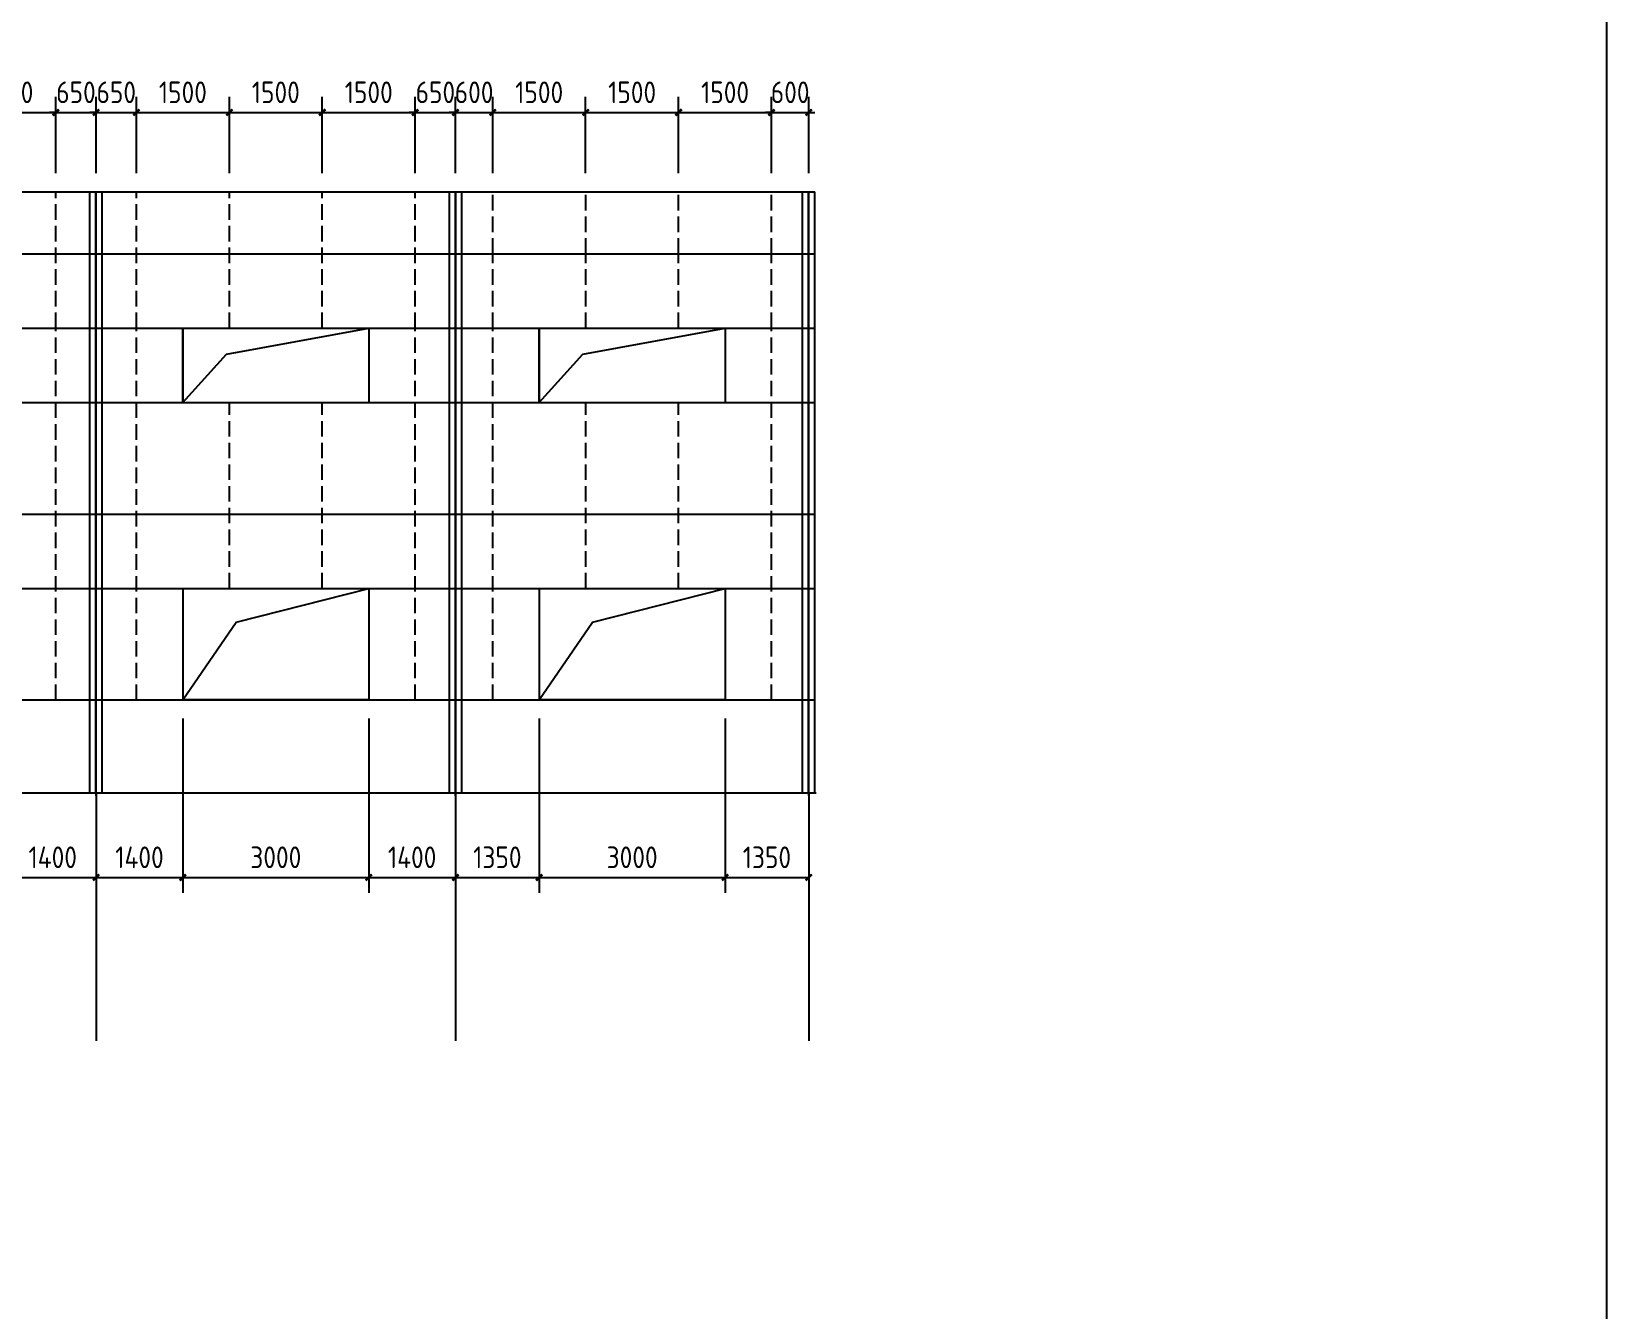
# Model space of a CAD drawing. Extents: x 102162 to 621267, y -39398 to 328893.
# Drawn here: x 507395 to 532812, y 138726 to 159349 of the extents above; entities that cross this region are included whole.
import ezdxf

# ---------------------------------------------------------------- set-up
doc = ezdxf.new("R2010")
doc.units = 0
doc.header["$LTSCALE"] = 1000
doc.header["$MEASUREMENT"] = 0
doc.linetypes.add('DASH', pattern=[0.35, 0.25, -0.1])
doc.layers.add('AXIS', color=3, linetype='Continuous')
doc.layers.add('DOTE', color=1, linetype='Continuous')
doc.styles.get("Standard").update_dxf_attribs({"font": 'gbenor.shx', "bigfont": 'gbcbig.shx'})
doc.dimstyles.get("Standard").update_dxf_attribs({"dimscale": 100, "dimtxt": 3.5, "dimasz": 1, "dimexe": 2.5, "dimexo": 3, "dimgap": 1.5, "dimtad": 1, "dimdec": 0, "dimzin": 0, "dimdsep": 46, "dimtxsty": 'Standard', "dimblk": 'ARCHTICK', "dimcen": 0.09, "dimadec": 0, "dimazin": 0, "dimtfac": 1, "dimtdec": 0, "dimtix": 1, "dimtmove": 2, "dimatfit": 3, "dimfxl": 1, "dimtolj": 1, "dimtzin": 0, "dimarcsym": 0})

# ---------------------------------------------------------------- blocks, each defined once
blk = doc.blocks.new('_ArchTick')
at = {"color": 0, "linetype": 'ByBlock', "const_width": 0.4}
blk.add_lwpolyline([(-0.5, -0.5), (0.5, 0.5)], dxfattribs=at)
blk = doc.blocks.new('*D5706')
at = {"color": 0, "lineweight": -2}
for p, q in [((507038, 148262), (507038, 145448)), ((508438, 146762), (508438, 145448)), ((507038, 145698), (508438, 145698))]:
    blk.add_line(p, q, dxfattribs=at)
at = {"layer": 'Defpoints', "color": 0}
for p in [(507038, 148562), (508438, 147062), (508438, 145698)]:
    blk.add_point(p, dxfattribs=at)
at = {"color": 0, "lineweight": -2, "xscale": 100, "yscale": 100, "zscale": 100, "rotation": 180}
blk.add_blockref('_ArchTick', (507038, 145698), dxfattribs=at)
at = {"color": 0, "lineweight": -2, "xscale": 100, "yscale": 100, "zscale": 100}
blk.add_blockref('_ArchTick', (508438, 145698), dxfattribs=at)
at = {"color": 0, "insert": (507738, 146023), "char_height": 350, "attachment_point": 5}
blk.add_mtext('\\A1;1400', dxfattribs=at)
blk = doc.blocks.new('*D5707')
at = {"color": 0, "lineweight": -2}
for p, q in [((509838, 148262), (509838, 145448)), ((508438, 146762), (508438, 145448)), ((508438, 145698), (509838, 145698))]:
    blk.add_line(p, q, dxfattribs=at)
at = {"layer": 'Defpoints', "color": 0}
for p in [(509838, 148562), (508438, 147062), (509838, 145698)]:
    blk.add_point(p, dxfattribs=at)
at = {"color": 0, "lineweight": -2, "xscale": 100, "yscale": 100, "zscale": 100, "rotation": 180}
blk.add_blockref('_ArchTick', (508438, 145698), dxfattribs=at)
at = {"color": 0, "lineweight": -2, "xscale": 100, "yscale": 100, "zscale": 100}
blk.add_blockref('_ArchTick', (509838, 145698), dxfattribs=at)
at = {"color": 0, "insert": (509138, 146023), "char_height": 350, "attachment_point": 5}
blk.add_mtext('\\A1;1400', dxfattribs=at)
blk = doc.blocks.new('*D5708')
at = {"color": 0, "lineweight": -2}
for p, q in [((509838, 148262), (509838, 145448)), ((512838, 148262), (512838, 145448)), ((509838, 145698), (512838, 145698))]:
    blk.add_line(p, q, dxfattribs=at)
at = {"layer": 'Defpoints', "color": 0}
for p in [(509838, 148562), (512838, 148562), (512838, 145698)]:
    blk.add_point(p, dxfattribs=at)
at = {"color": 0, "lineweight": -2, "xscale": 100, "yscale": 100, "zscale": 100, "rotation": 180}
blk.add_blockref('_ArchTick', (509838, 145698), dxfattribs=at)
at = {"color": 0, "lineweight": -2, "xscale": 100, "yscale": 100, "zscale": 100}
blk.add_blockref('_ArchTick', (512838, 145698), dxfattribs=at)
at = {"color": 0, "insert": (511338, 146023), "char_height": 350, "attachment_point": 5}
blk.add_mtext('\\A1;3000', dxfattribs=at)
blk = doc.blocks.new('*D5709')
at = {"color": 0, "lineweight": -2}
for p, q in [((512838, 148262), (512838, 145448)), ((514238, 146762), (514238, 145448)), ((512838, 145698), (514238, 145698))]:
    blk.add_line(p, q, dxfattribs=at)
at = {"layer": 'Defpoints', "color": 0}
for p in [(512838, 148562), (514238, 147062), (514238, 145698)]:
    blk.add_point(p, dxfattribs=at)
at = {"color": 0, "lineweight": -2, "xscale": 100, "yscale": 100, "zscale": 100, "rotation": 180}
blk.add_blockref('_ArchTick', (512838, 145698), dxfattribs=at)
at = {"color": 0, "lineweight": -2, "xscale": 100, "yscale": 100, "zscale": 100}
blk.add_blockref('_ArchTick', (514238, 145698), dxfattribs=at)
at = {"color": 0, "insert": (513538, 146023), "char_height": 350, "attachment_point": 5}
blk.add_mtext('\\A1;1400', dxfattribs=at)
blk = doc.blocks.new('*D5710')
at = {"color": 0, "lineweight": -2}
for p, q in [((515588, 148262), (515588, 145448)), ((514238, 146762), (514238, 145448)), ((514238, 145698), (515588, 145698))]:
    blk.add_line(p, q, dxfattribs=at)
at = {"layer": 'Defpoints', "color": 0}
for p in [(515588, 148562), (514238, 147062), (515588, 145698)]:
    blk.add_point(p, dxfattribs=at)
at = {"color": 0, "lineweight": -2, "xscale": 100, "yscale": 100, "zscale": 100, "rotation": 180}
blk.add_blockref('_ArchTick', (514238, 145698), dxfattribs=at)
at = {"color": 0, "lineweight": -2, "xscale": 100, "yscale": 100, "zscale": 100}
blk.add_blockref('_ArchTick', (515588, 145698), dxfattribs=at)
at = {"color": 0, "insert": (514913, 146023), "char_height": 350, "attachment_point": 5}
blk.add_mtext('\\A1;1350', dxfattribs=at)
blk = doc.blocks.new('*D5711')
at = {"color": 0, "lineweight": -2}
for p, q in [((515588, 148262), (515588, 145448)), ((518588, 148262), (518588, 145448)), ((515588, 145698), (518588, 145698))]:
    blk.add_line(p, q, dxfattribs=at)
at = {"layer": 'Defpoints', "color": 0}
for p in [(515588, 148562), (518588, 148562), (518588, 145698)]:
    blk.add_point(p, dxfattribs=at)
at = {"color": 0, "lineweight": -2, "xscale": 100, "yscale": 100, "zscale": 100, "rotation": 180}
blk.add_blockref('_ArchTick', (515588, 145698), dxfattribs=at)
at = {"color": 0, "lineweight": -2, "xscale": 100, "yscale": 100, "zscale": 100}
blk.add_blockref('_ArchTick', (518588, 145698), dxfattribs=at)
at = {"color": 0, "insert": (517088, 146023), "char_height": 350, "attachment_point": 5}
blk.add_mtext('\\A1;3000', dxfattribs=at)
blk = doc.blocks.new('*D5712')
at = {"color": 0, "lineweight": -2}
for p, q in [((518588, 148262), (518588, 145448)), ((519938, 146762), (519938, 145448)), ((518588, 145698), (519938, 145698))]:
    blk.add_line(p, q, dxfattribs=at)
at = {"layer": 'Defpoints', "color": 0}
for p in [(518588, 148562), (519938, 147062), (519938, 145698)]:
    blk.add_point(p, dxfattribs=at)
at = {"color": 0, "lineweight": -2, "xscale": 100, "yscale": 100, "zscale": 100, "rotation": 180}
blk.add_blockref('_ArchTick', (518588, 145698), dxfattribs=at)
at = {"color": 0, "lineweight": -2, "xscale": 100, "yscale": 100, "zscale": 100}
blk.add_blockref('_ArchTick', (519938, 145698), dxfattribs=at)
at = {"color": 0, "insert": (519263, 146023), "char_height": 350, "attachment_point": 5}
blk.add_mtext('\\A1;1350', dxfattribs=at)
blk = doc.blocks.new('*D5366')
at = {"color": 0, "lineweight": -2}
for p, q in [((506288, 157062), (506288, 158293)), ((507788, 157062), (507788, 158293)), ((506288, 158043), (507788, 158043))]:
    blk.add_line(p, q, dxfattribs=at)
at = {"layer": 'Defpoints', "color": 0}
for p in [(507788, 158043), (506288, 156762), (507788, 156762)]:
    blk.add_point(p, dxfattribs=at)
at = {"color": 0, "lineweight": -2, "xscale": 100, "yscale": 100, "zscale": 100, "rotation": 180}
blk.add_blockref('_ArchTick', (506288, 158043), dxfattribs=at)
at = {"color": 0, "lineweight": -2, "xscale": 100, "yscale": 100, "zscale": 100}
blk.add_blockref('_ArchTick', (507788, 158043), dxfattribs=at)
at = {"color": 0, "insert": (507038, 158368), "char_height": 350, "attachment_point": 5}
blk.add_mtext('\\A1;1500', dxfattribs=at)
blk = doc.blocks.new('*D5367')
at = {"color": 0, "lineweight": -2}
for p, q in [((507788, 157062), (507788, 158293)), ((508438, 157062), (508438, 158293)), ((507788, 158043), (507688, 158043)), ((507788, 158043), (508438, 158043)), ((508438, 158043), (508538, 158043))]:
    blk.add_line(p, q, dxfattribs=at)
at = {"layer": 'Defpoints', "color": 0}
for p in [(508438, 158043), (507788, 156762), (508438, 156762)]:
    blk.add_point(p, dxfattribs=at)
at = {"color": 0, "lineweight": -2, "xscale": 100, "yscale": 100, "zscale": 100}
blk.add_blockref('_ArchTick', (507788, 158043), dxfattribs=at)
at = {"color": 0, "lineweight": -2, "xscale": 100, "yscale": 100, "zscale": 100, "rotation": 180}
blk.add_blockref('_ArchTick', (508438, 158043), dxfattribs=at)
at = {"color": 0, "insert": (508113, 158368), "char_height": 350, "attachment_point": 5}
blk.add_mtext('\\A1;650', dxfattribs=at)
blk = doc.blocks.new('*D5368')
at = {"color": 0, "lineweight": -2}
for p, q in [((508438, 157062), (508438, 158293)), ((509088, 157062), (509088, 158293)), ((508438, 158043), (508338, 158043)), ((508438, 158043), (509088, 158043)), ((509088, 158043), (509188, 158043))]:
    blk.add_line(p, q, dxfattribs=at)
at = {"layer": 'Defpoints', "color": 0}
for p in [(509088, 158043), (508438, 156762), (509088, 156762)]:
    blk.add_point(p, dxfattribs=at)
at = {"color": 0, "lineweight": -2, "xscale": 100, "yscale": 100, "zscale": 100}
blk.add_blockref('_ArchTick', (508438, 158043), dxfattribs=at)
at = {"color": 0, "lineweight": -2, "xscale": 100, "yscale": 100, "zscale": 100, "rotation": 180}
blk.add_blockref('_ArchTick', (509088, 158043), dxfattribs=at)
at = {"color": 0, "insert": (508763, 158368), "char_height": 350, "attachment_point": 5}
blk.add_mtext('\\A1;650', dxfattribs=at)
blk = doc.blocks.new('*D5369')
at = {"color": 0, "lineweight": -2}
for p, q in [((509088, 157062), (509088, 158293)), ((510588, 157062), (510588, 158293)), ((509088, 158043), (510588, 158043))]:
    blk.add_line(p, q, dxfattribs=at)
at = {"layer": 'Defpoints', "color": 0}
for p in [(510588, 158043), (509088, 156762), (510588, 156762)]:
    blk.add_point(p, dxfattribs=at)
at = {"color": 0, "lineweight": -2, "xscale": 100, "yscale": 100, "zscale": 100, "rotation": 180}
blk.add_blockref('_ArchTick', (509088, 158043), dxfattribs=at)
at = {"color": 0, "lineweight": -2, "xscale": 100, "yscale": 100, "zscale": 100}
blk.add_blockref('_ArchTick', (510588, 158043), dxfattribs=at)
at = {"color": 0, "insert": (509838, 158368), "char_height": 350, "attachment_point": 5}
blk.add_mtext('\\A1;1500', dxfattribs=at)
blk = doc.blocks.new('*D5370')
at = {"color": 0, "lineweight": -2}
for p, q in [((510588, 157062), (510588, 158293)), ((512088, 157062), (512088, 158293)), ((510588, 158043), (512088, 158043))]:
    blk.add_line(p, q, dxfattribs=at)
at = {"layer": 'Defpoints', "color": 0}
for p in [(512088, 158043), (510588, 156762), (512088, 156762)]:
    blk.add_point(p, dxfattribs=at)
at = {"color": 0, "lineweight": -2, "xscale": 100, "yscale": 100, "zscale": 100, "rotation": 180}
blk.add_blockref('_ArchTick', (510588, 158043), dxfattribs=at)
at = {"color": 0, "lineweight": -2, "xscale": 100, "yscale": 100, "zscale": 100}
blk.add_blockref('_ArchTick', (512088, 158043), dxfattribs=at)
at = {"color": 0, "insert": (511338, 158368), "char_height": 350, "attachment_point": 5}
blk.add_mtext('\\A1;1500', dxfattribs=at)
blk = doc.blocks.new('*D5371')
at = {"color": 0, "lineweight": -2}
for p, q in [((512088, 157062), (512088, 158293)), ((513588, 157062), (513588, 158293)), ((512088, 158043), (513588, 158043))]:
    blk.add_line(p, q, dxfattribs=at)
at = {"layer": 'Defpoints', "color": 0}
for p in [(513588, 158043), (512088, 156762), (513588, 156762)]:
    blk.add_point(p, dxfattribs=at)
at = {"color": 0, "lineweight": -2, "xscale": 100, "yscale": 100, "zscale": 100, "rotation": 180}
blk.add_blockref('_ArchTick', (512088, 158043), dxfattribs=at)
at = {"color": 0, "lineweight": -2, "xscale": 100, "yscale": 100, "zscale": 100}
blk.add_blockref('_ArchTick', (513588, 158043), dxfattribs=at)
at = {"color": 0, "insert": (512838, 158368), "char_height": 350, "attachment_point": 5}
blk.add_mtext('\\A1;1500', dxfattribs=at)
blk = doc.blocks.new('*D5372')
at = {"color": 0, "lineweight": -2}
for p, q in [((513588, 157062), (513588, 158293)), ((514238, 157062), (514238, 158293)), ((513588, 158043), (513488, 158043)), ((513588, 158043), (514238, 158043)), ((514238, 158043), (514338, 158043))]:
    blk.add_line(p, q, dxfattribs=at)
at = {"layer": 'Defpoints', "color": 0}
for p in [(514238, 158043), (513588, 156762), (514238, 156762)]:
    blk.add_point(p, dxfattribs=at)
at = {"color": 0, "lineweight": -2, "xscale": 100, "yscale": 100, "zscale": 100}
blk.add_blockref('_ArchTick', (513588, 158043), dxfattribs=at)
at = {"color": 0, "lineweight": -2, "xscale": 100, "yscale": 100, "zscale": 100, "rotation": 180}
blk.add_blockref('_ArchTick', (514238, 158043), dxfattribs=at)
at = {"color": 0, "insert": (513913, 158368), "char_height": 350, "attachment_point": 5}
blk.add_mtext('\\A1;650', dxfattribs=at)
blk = doc.blocks.new('*D5373')
at = {"color": 0, "lineweight": -2}
for p, q in [((514238, 157062), (514238, 158293)), ((514838, 157062), (514838, 158293)), ((514238, 158043), (514138, 158043)), ((514238, 158043), (514838, 158043)), ((514838, 158043), (514938, 158043))]:
    blk.add_line(p, q, dxfattribs=at)
at = {"layer": 'Defpoints', "color": 0}
for p in [(514838, 158043), (514238, 156762), (514838, 156762)]:
    blk.add_point(p, dxfattribs=at)
at = {"color": 0, "lineweight": -2, "xscale": 100, "yscale": 100, "zscale": 100}
blk.add_blockref('_ArchTick', (514238, 158043), dxfattribs=at)
at = {"color": 0, "lineweight": -2, "xscale": 100, "yscale": 100, "zscale": 100, "rotation": 180}
blk.add_blockref('_ArchTick', (514838, 158043), dxfattribs=at)
at = {"color": 0, "insert": (514538, 158368), "char_height": 350, "attachment_point": 5}
blk.add_mtext('\\A1;600', dxfattribs=at)
blk = doc.blocks.new('*D5374')
at = {"color": 0, "lineweight": -2}
for p, q in [((514838, 157062), (514838, 158293)), ((516338, 157062), (516338, 158293)), ((514838, 158043), (516338, 158043))]:
    blk.add_line(p, q, dxfattribs=at)
at = {"layer": 'Defpoints', "color": 0}
for p in [(516338, 158043), (514838, 156762), (516338, 156762)]:
    blk.add_point(p, dxfattribs=at)
at = {"color": 0, "lineweight": -2, "xscale": 100, "yscale": 100, "zscale": 100, "rotation": 180}
blk.add_blockref('_ArchTick', (514838, 158043), dxfattribs=at)
at = {"color": 0, "lineweight": -2, "xscale": 100, "yscale": 100, "zscale": 100}
blk.add_blockref('_ArchTick', (516338, 158043), dxfattribs=at)
at = {"color": 0, "insert": (515588, 158368), "char_height": 350, "attachment_point": 5}
blk.add_mtext('\\A1;1500', dxfattribs=at)
blk = doc.blocks.new('*D5375')
at = {"color": 0, "lineweight": -2}
for p, q in [((516338, 157062), (516338, 158293)), ((517838, 157062), (517838, 158293)), ((516338, 158043), (517838, 158043))]:
    blk.add_line(p, q, dxfattribs=at)
at = {"layer": 'Defpoints', "color": 0}
for p in [(517838, 158043), (516338, 156762), (517838, 156762)]:
    blk.add_point(p, dxfattribs=at)
at = {"color": 0, "lineweight": -2, "xscale": 100, "yscale": 100, "zscale": 100, "rotation": 180}
blk.add_blockref('_ArchTick', (516338, 158043), dxfattribs=at)
at = {"color": 0, "lineweight": -2, "xscale": 100, "yscale": 100, "zscale": 100}
blk.add_blockref('_ArchTick', (517838, 158043), dxfattribs=at)
at = {"color": 0, "insert": (517088, 158368), "char_height": 350, "attachment_point": 5}
blk.add_mtext('\\A1;1500', dxfattribs=at)
blk = doc.blocks.new('*D5376')
at = {"color": 0, "lineweight": -2}
for p, q in [((517838, 157062), (517838, 158293)), ((519338, 157062), (519338, 158293)), ((517838, 158043), (519338, 158043))]:
    blk.add_line(p, q, dxfattribs=at)
at = {"layer": 'Defpoints', "color": 0}
for p in [(519338, 158043), (517838, 156762), (519338, 156762)]:
    blk.add_point(p, dxfattribs=at)
at = {"color": 0, "lineweight": -2, "xscale": 100, "yscale": 100, "zscale": 100, "rotation": 180}
blk.add_blockref('_ArchTick', (517838, 158043), dxfattribs=at)
at = {"color": 0, "lineweight": -2, "xscale": 100, "yscale": 100, "zscale": 100}
blk.add_blockref('_ArchTick', (519338, 158043), dxfattribs=at)
at = {"color": 0, "insert": (518588, 158368), "char_height": 350, "attachment_point": 5}
blk.add_mtext('\\A1;1500', dxfattribs=at)
blk = doc.blocks.new('*D5377')
at = {"color": 0, "lineweight": -2}
for p, q in [((519338, 157062), (519338, 158293)), ((519938, 157062), (519938, 158293)), ((519338, 158043), (519238, 158043)), ((519338, 158043), (519938, 158043)), ((519938, 158043), (520038, 158043))]:
    blk.add_line(p, q, dxfattribs=at)
at = {"layer": 'Defpoints', "color": 0}
for p in [(519938, 158043), (519338, 156762), (519938, 156762)]:
    blk.add_point(p, dxfattribs=at)
at = {"color": 0, "lineweight": -2, "xscale": 100, "yscale": 100, "zscale": 100}
blk.add_blockref('_ArchTick', (519338, 158043), dxfattribs=at)
at = {"color": 0, "lineweight": -2, "xscale": 100, "yscale": 100, "zscale": 100, "rotation": 180}
blk.add_blockref('_ArchTick', (519938, 158043), dxfattribs=at)
at = {"color": 0, "insert": (519638, 158368), "char_height": 350, "attachment_point": 5}
blk.add_mtext('\\A1;600', dxfattribs=at)

msp = doc.modelspace()

# ---------------------------------------------------------------- linework, layer by layer
for p, q in [((485238.3, 156762.5), (520038.3, 156762.5)), ((485238.3, 155762.5), (520038.3, 155762.5)), ((485238.3, 154562.5), (520038.3, 154562.5)), ((509838.3, 154562.5), (509838.3, 153362.5)), ((510542.6, 154140.9), (512838.3, 154562.5)), ((512838.3, 154562.5), (512838.3, 153362.5)), ((515588.3, 154562.5), (515588.3, 153362.5)), ((516292.6, 154140.9), (518588.3, 154562.5)), ((518588.3, 154562.5), (518588.3, 153362.5)), ((509838.3, 153362.5), (510542.6, 154140.9)), ((515588.3, 153362.5), (516292.6, 154140.9)), ((485238.3, 153362.5), (520038.3, 153362.5)), ((485238.3, 151562.5), (520038.3, 151562.5)), ((485238.3, 150362.5), (520038.3, 150362.5)), ((509838.3, 150362.5), (509838.3, 148562.5)), ((510698.7, 149815.1), (512838.3, 150362.5)), ((512838.3, 150362.5), (512838.3, 148562.5)), ((515588.3, 150362.5), (515588.3, 148562.5)), ((516448.7, 149815.1), (518588.3, 150362.5)), ((518588.3, 150362.5), (518588.3, 148562.5)), ((509838.3, 148562.5), (510698.7, 149815.1)), ((515588.3, 148562.5), (516448.7, 149815.1)), ((485238.3, 148562.5), (520038.3, 148562.5)), ((485218.3, 147062.5), (520058.3, 147062.5))]:
    msp.add_line(p, q)
at = {"color": 6}
for p, q in [((509838.3, 153362.5), (509838.3, 154562.5)), ((512838.3, 154562.5), (512838.3, 153362.5)), ((515588.3, 153362.5), (515588.3, 154562.5)), ((518588.3, 154562.5), (518588.3, 153362.5)), ((509838.3, 150362.5), (509838.3, 148562.5)), ((512838.3, 150362.5), (512838.3, 148562.5)), ((515588.3, 150362.5), (515588.3, 148562.5)), ((518588.3, 150362.5), (518588.3, 148562.5)), ((512838.3, 148562.5), (509838.3, 148562.5)), ((518588.3, 148562.5), (515588.3, 148562.5))]:
    msp.add_line(p, q, dxfattribs=at)
msp.add_lwpolyline([(473411.7, 160101.7), (532811.7, 160101.7), (532811.7, 118101.7), (473411.7, 118101.7)], close=True)
at = {"layer": 'AXIS'}
for p, q in [((508438.3, 147062.5), (508438.3, 143062.5)), ((514238.3, 147062.5), (514238.3, 143062.5)), ((519938.3, 147062.5), (519938.3, 143062.5))]:
    msp.add_line(p, q, dxfattribs=at)
at = {"layer": 'DOTE', "color": 4, "linetype": 'DASH'}
for p, q in [((507788.3, 154562.5), (507788.3, 156762.5)), ((509088.3, 154562.5), (509088.3, 156762.5)), ((510588.3, 154562.5), (510588.3, 156762.5)), ((512088.3, 154562.5), (512088.3, 156762.5)), ((513588.3, 154562.5), (513588.3, 156762.5)), ((514838.3, 155762.5), (514838.3, 156762.5)), ((516338.3, 155762.5), (516338.3, 156762.5)), ((517838.3, 155762.5), (517838.3, 156762.5)), ((519338.3, 155762.5), (519338.3, 156762.5)), ((514838.3, 154562.5), (514838.3, 155762.5)), ((516338.3, 154562.5), (516338.3, 155762.5)), ((517838.3, 154562.5), (517838.3, 155762.5)), ((519338.3, 154562.5), (519338.3, 155762.5)), ((507788.3, 148562.5), (507788.3, 154562.5)), ((509088.3, 148562.5), (509088.3, 154562.5)), ((513588.3, 148562.5), (513588.3, 154562.5)), ((514838.3, 148562.5), (514838.3, 154562.5)), ((519338.3, 148562.5), (519338.3, 154562.5)), ((510588.3, 150362.5), (510588.3, 153362.5)), ((512088.3, 150362.5), (512088.3, 153362.5)), ((516338.3, 150362.5), (516338.3, 153362.5)), ((517838.3, 150362.5), (517838.3, 153362.5))]:
    msp.add_line(p, q, dxfattribs=at)
at = {"layer": 'DOTE', "color": 0}
for p, q in [((508338.3, 147062.5), (508338.3, 156762.5)), ((508435.3, 147062.5), (508435.3, 156762.5)), ((508441.3, 147062.5), (508441.3, 156762.5)), ((508538.3, 147062.5), (508538.3, 156762.5)), ((514138.3, 147062.5), (514138.3, 156762.5)), ((514235.3, 147062.5), (514235.3, 156762.5)), ((514241.3, 147062.5), (514241.3, 156762.5)), ((514338.3, 147062.5), (514338.3, 156762.5)), ((519838.3, 147062.5), (519838.3, 156762.5)), ((519935.3, 147062.5), (519935.3, 156762.5)), ((519941.3, 147062.5), (519941.3, 156762.5)), ((520038.3, 147062.5), (520038.3, 156762.5))]:
    msp.add_line(p, q, dxfattribs=at)
at = {"layer": 'DOTE'}
for p, q in [((508438.3, 147012.5), (508438.3, 156762.5)), ((508438.3, 147012.5), (508438.3, 156762.5)), ((514238.3, 147012.5), (514238.3, 156762.5)), ((514238.3, 147012.5), (514238.3, 156762.5)), ((519938.3, 147012.5), (519938.3, 156762.5)), ((519938.3, 147012.5), (519938.3, 156762.5))]:
    msp.add_line(p, q, dxfattribs=at)

# ---------------------------------------------------------------- dimensions: what is measured, and where the dimension line sits
for base, p1, p2, picture, middle in [((507788.3, 158042.6), (506288.3, 156762.5), (507788.3, 156762.5), '*D5366', (507038.3, 158367.6)), ((508438.3, 158042.6), (507788.3, 156762.5), (508438.3, 156762.5), '*D5367', (508113.3, 158367.6)), ((509088.3, 158042.6), (508438.3, 156762.5), (509088.3, 156762.5), '*D5368', (508763.3, 158367.6)), ((510588.3, 158042.6), (509088.3, 156762.5), (510588.3, 156762.5), '*D5369', (509838.3, 158367.6)), ((512088.3, 158042.6), (510588.3, 156762.5), (512088.3, 156762.5), '*D5370', (511338.3, 158367.6)), ((513588.3, 158042.6), (512088.3, 156762.5), (513588.3, 156762.5), '*D5371', (512838.3, 158367.6)), ((514238.3, 158042.6), (513588.3, 156762.5), (514238.3, 156762.5), '*D5372', (513913.3, 158367.6)), ((514838.3, 158042.6), (514238.3, 156762.5), (514838.3, 156762.5), '*D5373', (514538.3, 158367.6)), ((516338.3, 158042.6), (514838.3, 156762.5), (516338.3, 156762.5), '*D5374', (515588.3, 158367.6)), ((517838.3, 158042.6), (516338.3, 156762.5), (517838.3, 156762.5), '*D5375', (517088.3, 158367.6)), ((519338.3, 158042.6), (517838.3, 156762.5), (519338.3, 156762.5), '*D5376', (518588.3, 158367.6)), ((519938.3, 158042.6), (519338.3, 156762.5), (519938.3, 156762.5), '*D5377', (519638.3, 158367.6)), ((508438.3, 145698.4), (507038.3, 148562.5), (508438.3, 147062.5), '*D5706', (507738.3, 146023.4)), ((509838.3, 145698.4), (508438.3, 147062.5), (509838.3, 148562.5), '*D5707', (509138.3, 146023.4)), ((512838.3, 145698.4), (509838.3, 148562.5), (512838.3, 148562.5), '*D5708', (511338.3, 146023.4)), ((514238.3, 145698.4), (512838.3, 148562.5), (514238.3, 147062.5), '*D5709', (513538.3, 146023.4)), ((515588.3, 145698.4), (514238.3, 147062.5), (515588.3, 148562.5), '*D5710', (514913.3, 146023.4)), ((518588.3, 145698.4), (515588.3, 148562.5), (518588.3, 148562.5), '*D5711', (517088.3, 146023.4)), ((519938.3, 145698.4), (518588.3, 148562.5), (519938.3, 147062.5), '*D5712', (519263.3, 146023.4))]:
    dim = msp.add_linear_dim(base=base, p1=p1, p2=p2, dimstyle='Standard')
    dim.commit()
    dim.dimension.update_dxf_attribs({"geometry": picture, "text_midpoint": middle})

doc.saveas('drawing.dxf')
